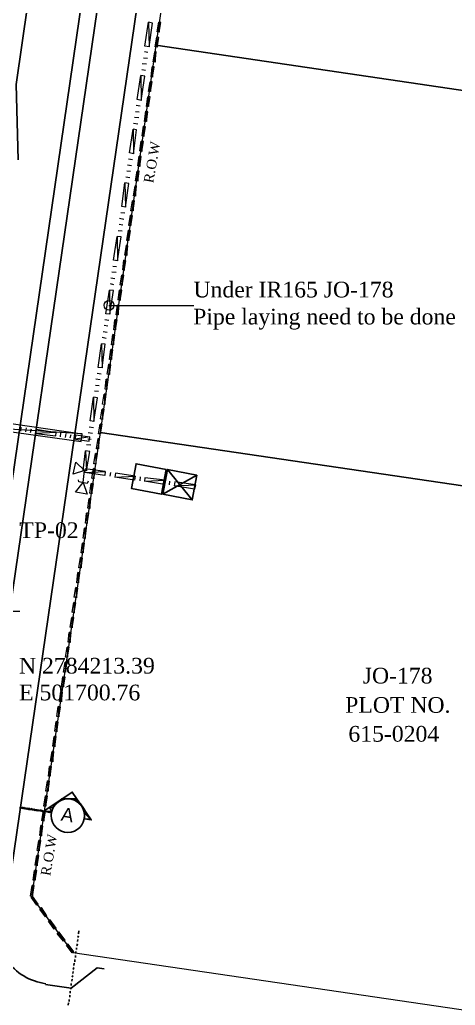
# Model space of a CAD drawing. Header units: inches. Extents: x 5 to 844, y 8 to 596.
# Drawn here: x 420.6 to 529.2, y 132.5 to 378.3 of the extents above; entities that cross this region are included whole.
import ezdxf

# ---------------------------------------------------------------- set-up
doc = ezdxf.new("R2010")
doc.units = ezdxf.units.IN
doc.header["$MEASUREMENT"] = 0
doc.layers.add('PDF_Geometry', color=7, linetype='Continuous', true_color=0x989898)
doc.layers.add('PDF_Text', color=7, linetype='Continuous')
doc.styles.add('PDF Arial', font='arial.ttf')
doc.styles.add('PDF Times New Roman', font='times.ttf')

msp = doc.modelspace()

# ---------------------------------------------------------------- linework, layer by layer
at = {"layer": 'PDF_Geometry', "lineweight": 0}
for points in [[(486.89, 508.49), (473, 496.79), (454.49, 371.95), (545.26, 358.58), (566.73, 505.79), (486.89, 508.49)], [(454.49, 371.95), (440.61, 275.4), (531.12, 262.03), (545.26, 358.58), (454.49, 371.95)], [(440.61, 275.4), (423.51, 159.56), (433.79, 145.68), (590.77, 122.67), (604.66, 133.08), (621.63, 248.79), (531.12, 262.03), (440.61, 275.4)]]:
    msp.add_lwpolyline(points, dxfattribs=at)
at = {"layer": 'PDF_Geometry', "lineweight": 25}
for points in [[(395.61, 77.15), (456.16, 492.93), (456.29, 494.48)], [(391.62, 77.67), (451.53, 489.72), (451.92, 491.65)], [(420.16, 343.41), (419.65, 362.18), (424.02, 392.27), (429.81, 410.14)], [(417.85, 161.88), (450.51, 386.48)], [(435.21, 150.31), (435.34, 151.08)], [(435.21, 150.05), (435.21, 150.05)], [(434.82, 147.35), (434.95, 147.86)], [(434.95, 148.38), (435.08, 148.89)], [(434.95, 148.12), (434.95, 148.12)], [(435.08, 149.41), (435.21, 149.79)], [(435.08, 149.15), (435.08, 149.15)], [(434.56, 145.42), (434.56, 145.94)], [(434.56, 145.16), (434.56, 145.16)], [(434.69, 146.45), (434.69, 146.84)], [(434.69, 146.19), (434.69, 146.19)], [(434.82, 147.09), (434.82, 147.09)], [(434.05, 142.46), (434.18, 142.98)], [(434.18, 143.11), (434.18, 143.11)], [(434.31, 144.14), (434.31, 144.14)], [(434.31, 143.36), (434.31, 143.88)], [(434.44, 144.39), (434.44, 144.91)], [(433.41, 136.81), (439.84, 141.82), (441.64, 141.56)], [(433.79, 140.41), (433.92, 140.92)], [(433.79, 140.15), (433.79, 140.15)], [(433.92, 141.44), (434.05, 141.95)], [(433.92, 141.18), (433.92, 141.18)], [(434.05, 142.21), (434.05, 142.21)], [(433.41, 136.81), (426.98, 137.71)], [(433.41, 137.45), (433.41, 137.96)], [(433.54, 138.48), (433.66, 138.99)], [(433.54, 138.22), (433.54, 138.22)], [(433.66, 139.51), (433.79, 139.89)], [(433.66, 139.25), (433.66, 139.25)], [(433.02, 135.26), (433.02, 135.26)], [(433.15, 135.52), (433.15, 136.04)], [(433.28, 136.55), (433.28, 136.94)], [(433.28, 136.29), (433.28, 136.29)], [(433.41, 137.19), (433.41, 137.19)], [(432.64, 132.56), (432.76, 133.08)], [(432.76, 133.21), (432.76, 133.21)], [(432.89, 134.24), (432.89, 134.24)], [(432.89, 133.46), (432.89, 133.98)], [(433.02, 134.49), (433.02, 135.01)]]:
    msp.add_lwpolyline(points, dxfattribs=at)
at = {"layer": 'PDF_Geometry', "color": 3, "lineweight": 0}
for points in [[(452.69, 377.74), (452.82, 371.57), (451.79, 371.7), (452.69, 377.74)], [(453.72, 377.48), (452.69, 377.74), (452.82, 371.57), (453.72, 377.48)], [(452.43, 368.61), (451.41, 368.74)], [(452.56, 370.15), (451.66, 370.28)], [(452.18, 367.2), (451.15, 367.32)], [(450.76, 364.37), (450.89, 358.2), (449.86, 358.45), (450.76, 364.37)], [(451.79, 364.24), (450.76, 364.37), (450.89, 358.2), (451.79, 364.24)], [(451.92, 365.65), (451.02, 365.78)], [(450.63, 356.78), (449.61, 356.91)], [(450.38, 355.24), (449.48, 355.37)], [(449.99, 352.28), (448.96, 352.41)], [(450.25, 353.83), (449.22, 353.95)], [(448.83, 351), (448.96, 344.83), (447.93, 345.08), (448.83, 351)], [(449.73, 350.87), (448.83, 351), (448.96, 344.83), (449.73, 350.87)], [(448.45, 341.87), (447.42, 342)], [(448.71, 343.41), (447.68, 343.54)], [(448.19, 340.45), (447.29, 340.58)], [(446.78, 337.63), (446.91, 331.58), (446.01, 331.71), (446.78, 337.63)], [(447.81, 337.5), (446.78, 337.63), (446.91, 331.58), (447.81, 337.5)], [(448.06, 338.91), (447.03, 339.04)], [(446.78, 330.04), (445.75, 330.17)], [(446.26, 327.08), (445.36, 327.21)], [(446.52, 328.5), (445.49, 328.75)], [(446.13, 325.54), (445.11, 325.67)], [(444.85, 324.26), (444.98, 318.21), (443.95, 318.34), (444.85, 324.26)], [(445.88, 324.13), (444.85, 324.26), (444.98, 318.21), (445.88, 324.13)], [(444.59, 315.26), (443.56, 315.38)], [(444.72, 316.67), (443.82, 316.8)], [(444.08, 312.17), (443.18, 312.43)], [(444.33, 313.71), (443.31, 313.84)], [(442.92, 310.88), (443.05, 304.84), (442.02, 304.97), (442.92, 310.88)], [(443.95, 310.76), (442.92, 310.88), (443.05, 304.84), (443.95, 310.76)], [(442.79, 303.3), (441.76, 303.43)], [(442.41, 300.34), (441.38, 300.47)], [(442.54, 301.88), (441.64, 302.01)], [(440.99, 297.51), (441.12, 291.47), (440.09, 291.6), (440.99, 297.51)], [(441.89, 297.39), (440.99, 297.51), (441.12, 291.47), (441.89, 297.39)], [(442.15, 298.8), (441.12, 299.06)], [(440.61, 288.51), (439.58, 288.64)], [(440.86, 289.93), (439.84, 290.06)], [(440.22, 285.56), (439.19, 285.69)], [(440.35, 286.97), (439.45, 287.1)], [(438.94, 284.14), (439.06, 278.1), (438.16, 278.23), (438.94, 284.14)], [(439.96, 284.01), (438.94, 284.14), (439.06, 278.1), (439.96, 284.01)], [(436.11, 275.01), (410.14, 276.69), (410.39, 278.74), (436.11, 275.01)], [(435.85, 273.09), (436.11, 275.01), (410.14, 276.69), (435.85, 273.09)], [(420.81, 275.66), (420.94, 276.69)], [(422.09, 275.53), (422.22, 276.56)], [(423.25, 275.4), (423.51, 276.3)], [(429.68, 275.4), (424.54, 275.14), (424.66, 276.17), (429.68, 275.4)], [(429.55, 274.5), (429.68, 275.4), (424.54, 275.14), (429.55, 274.5)], [(438.94, 276.56), (437.91, 276.69)], [(430.71, 274.24), (430.84, 275.27)], [(431.99, 274.11), (432.12, 275.14)], [(433.15, 273.99), (433.41, 274.89)], [(438.04, 274.24), (434.44, 273.73), (434.56, 274.76), (438.04, 274.24)], [(437.91, 273.21), (438.04, 274.24), (434.44, 273.73), (437.91, 273.21)], [(438.42, 273.6), (437.52, 273.73)], [(438.68, 275.14), (437.65, 275.27)], [(437.01, 270.77), (437.26, 265.76), (436.36, 265.89), (437.01, 270.77)], [(438.04, 270.64), (437.01, 270.77), (437.26, 265.76), (438.04, 270.64)], [(438.29, 272.19), (437.26, 272.31)], [(437.26, 265.76), (436.36, 265.89)], [(436.36, 262.93), (436.75, 265.89)], [(436.88, 266.27), (436.75, 265.37), (441.89, 265.63), (436.88, 266.27)], [(436.75, 265.37), (441.89, 265.63), (441.76, 264.6), (436.75, 265.37)], [(437.65, 263.19), (437.39, 262.67), (435.34, 263.06), (435.21, 263.57)], [(443.18, 265.37), (443.05, 264.47)], [(444.46, 265.24), (444.33, 264.22), (449.35, 264.47), (444.46, 265.24)], [(444.33, 264.22), (449.35, 264.47), (449.22, 263.44), (444.33, 264.22)], [(450.63, 264.34), (450.51, 263.32)], [(451.79, 264.09), (451.66, 263.19), (456.81, 263.44), (451.79, 264.09)], [(451.66, 263.19), (456.81, 263.44), (456.68, 262.42), (451.66, 263.19)], [(457.96, 263.19), (457.83, 262.29)], [(459.25, 263.06), (459.12, 262.03), (464.39, 262.29), (459.25, 263.06)], [(459.12, 262.03), (464.39, 262.29), (464.13, 261.26), (459.12, 262.03)], [(464.39, 262.29), (464.13, 261.26)]]:
    msp.add_lwpolyline(points, dxfattribs=at)
at = {"layer": 'PDF_Geometry', "color": 4, "lineweight": 0}
for points in [[(455.26, 377.74), (455.39, 375.17), (454.88, 375.3), (455.26, 377.74)], [(455.78, 377.61), (455.26, 377.74), (455.39, 375.17), (455.78, 377.61)], [(454.75, 374.01), (454.88, 371.44), (454.36, 371.57), (454.75, 374.01)], [(455.26, 373.88), (454.75, 374.01), (454.88, 371.44), (455.26, 373.88)], [(454.23, 370.28), (454.36, 367.71), (453.85, 367.84), (454.23, 370.28)], [(454.62, 370.28), (454.23, 370.28), (454.36, 367.71), (454.62, 370.28)], [(453.59, 366.55), (453.72, 363.98), (453.33, 364.11), (453.59, 366.55)], [(454.11, 366.55), (453.59, 366.55), (453.72, 363.98), (454.11, 366.55)], [(453.08, 362.82), (453.21, 360.38), (452.69, 360.38), (453.08, 362.82)], [(453.59, 362.82), (453.08, 362.82), (453.21, 360.38), (453.59, 362.82)], [(452.56, 359.1), (452.69, 356.65), (452.18, 356.65), (452.56, 359.1)], [(453.08, 359.1), (452.56, 359.1), (452.69, 356.65), (453.08, 359.1)], [(452.05, 355.5), (452.18, 352.93), (451.66, 352.93), (452.05, 355.5)], [(452.56, 355.37), (452.05, 355.5), (452.18, 352.93), (452.56, 355.37)], [(451.41, 351.77), (451.53, 349.2), (451.15, 349.33), (451.41, 351.77)], [(451.92, 351.64), (451.41, 351.77), (451.53, 349.2), (451.92, 351.64)], [(450.89, 348.04), (451.02, 345.47), (450.51, 345.6), (450.89, 348.04)], [(451.41, 347.91), (450.89, 348.04), (451.02, 345.47), (451.41, 347.91)], [(450.38, 344.31), (450.51, 341.74), (449.99, 341.87), (450.38, 344.31)], [(450.89, 344.18), (450.38, 344.31), (450.51, 341.74), (450.89, 344.18)], [(449.86, 340.58), (449.99, 338.01), (449.48, 338.14), (449.86, 340.58)], [(450.38, 340.58), (449.86, 340.58), (449.99, 338.01), (450.38, 340.58)], [(449.35, 336.85), (449.48, 334.28), (448.96, 334.41), (449.35, 336.85)], [(449.73, 336.85), (449.35, 336.85), (449.48, 334.28), (449.73, 336.85)], [(448.71, 333.13), (448.83, 330.68), (448.32, 330.68), (448.71, 333.13)], [(449.22, 333.13), (448.71, 333.13), (448.83, 330.68), (449.22, 333.13)], [(448.19, 329.53), (448.32, 326.96), (447.81, 326.96), (448.19, 329.53)], [(448.71, 329.4), (448.19, 329.53), (448.32, 326.96), (448.71, 329.4)], [(447.68, 325.8), (447.81, 323.23), (447.29, 323.23), (447.68, 325.8)], [(448.19, 325.67), (447.68, 325.8), (447.81, 323.23), (448.19, 325.67)], [(447.16, 322.07), (447.29, 319.5), (446.78, 319.63), (447.16, 322.07)], [(447.55, 321.94), (447.16, 322.07), (447.29, 319.5), (447.55, 321.94)], [(446.52, 318.34), (446.65, 315.77), (446.26, 315.9), (446.52, 318.34)], [(447.03, 318.21), (446.52, 318.34), (446.65, 315.77), (447.03, 318.21)], [(446.01, 314.61), (446.13, 312.04), (445.62, 312.17), (446.01, 314.61)], [(446.52, 314.61), (446.01, 314.61), (446.13, 312.04), (446.52, 314.61)], [(445.49, 310.88), (445.62, 308.31), (445.11, 308.44), (445.49, 310.88)], [(446.01, 310.88), (445.49, 310.88), (445.62, 308.31), (446.01, 310.88)], [(444.98, 307.16), (445.11, 304.71), (444.59, 304.71), (444.98, 307.16)], [(445.36, 307.16), (444.98, 307.16), (445.11, 304.71), (445.36, 307.16)], [(444.33, 303.43), (444.46, 300.98), (444.08, 300.98), (444.33, 303.43)], [(444.85, 303.43), (444.33, 303.43), (444.46, 300.98), (444.85, 303.43)], [(443.82, 299.83), (443.95, 297.26), (443.43, 297.26), (443.82, 299.83)], [(444.33, 299.7), (443.82, 299.83), (443.95, 297.26), (444.33, 299.7)], [(443.31, 296.1), (443.43, 293.53), (442.92, 293.53), (443.31, 296.1)], [(443.82, 295.97), (443.31, 296.1), (443.43, 293.53), (443.82, 295.97)], [(442.79, 292.37), (442.92, 289.8), (442.41, 289.93), (442.79, 292.37)], [(443.31, 292.24), (442.79, 292.37), (442.92, 289.8), (443.31, 292.24)], [(442.15, 288.64), (442.28, 286.07), (441.89, 286.2), (442.15, 288.64)], [(442.66, 288.51), (442.15, 288.64), (442.28, 286.07), (442.66, 288.51)], [(441.64, 284.91), (441.76, 282.34), (441.25, 282.47), (441.64, 284.91)], [(442.15, 284.91), (441.64, 284.91), (441.76, 282.34), (442.15, 284.91)], [(441.12, 281.19), (441.25, 278.61), (440.74, 278.74), (441.12, 281.19)], [(441.64, 281.19), (441.12, 281.19), (441.25, 278.61), (441.64, 281.19)], [(440.61, 277.46), (440.74, 275.01), (440.22, 275.01), (440.61, 277.46)], [(441.12, 277.46), (440.61, 277.46), (440.74, 275.01), (441.12, 277.46)], [(440.09, 273.86), (440.22, 271.29), (439.71, 271.29), (440.09, 273.86)], [(440.48, 273.73), (440.09, 273.86), (440.22, 271.29), (440.48, 273.73)], [(439.45, 270.13), (439.58, 267.56), (439.06, 267.56), (439.45, 270.13)], [(439.96, 270), (439.45, 270.13), (439.58, 267.56), (439.96, 270)], [(438.94, 266.4), (439.06, 263.83), (438.55, 263.96), (438.94, 266.4)], [(439.45, 266.27), (438.94, 266.4), (439.06, 263.83), (439.45, 266.27)], [(438.42, 262.67), (438.55, 260.1), (438.04, 260.23), (438.42, 262.67)], [(438.94, 262.54), (438.42, 262.67), (438.55, 260.1), (438.94, 262.54)], [(437.91, 258.94), (438.04, 256.37), (437.52, 256.5), (437.91, 258.94)], [(438.29, 258.82), (437.91, 258.94), (438.04, 256.37), (438.29, 258.82)], [(437.26, 255.22), (437.39, 252.64), (437.01, 252.77), (437.26, 255.22)], [(437.78, 255.22), (437.26, 255.22), (437.39, 252.64), (437.78, 255.22)], [(436.75, 251.49), (436.88, 248.92), (436.36, 249.04), (436.75, 251.49)], [(437.26, 251.49), (436.75, 251.49), (436.88, 248.92), (437.26, 251.49)], [(436.24, 247.76), (436.36, 245.32), (435.85, 245.32), (436.24, 247.76)], [(436.75, 247.76), (436.24, 247.76), (436.36, 245.32), (436.75, 247.76)], [(435.72, 244.16), (435.85, 241.59), (435.34, 241.59), (435.72, 244.16)], [(436.24, 244.03), (435.72, 244.16), (435.85, 241.59), (436.24, 244.03)], [(435.08, 240.43), (435.21, 237.86), (434.82, 237.86), (435.08, 240.43)], [(435.59, 240.3), (435.08, 240.43), (435.21, 237.86), (435.59, 240.3)], [(434.56, 236.7), (434.69, 234.13), (434.18, 234.26), (434.56, 236.7)], [(435.08, 236.57), (434.56, 236.7), (434.69, 234.13), (435.08, 236.57)], [(434.05, 232.97), (434.18, 230.4), (433.66, 230.53), (434.05, 232.97)], [(434.56, 232.85), (434.05, 232.97), (434.18, 230.4), (434.56, 232.85)], [(433.54, 229.25), (433.66, 226.67), (433.15, 226.8), (433.54, 229.25)], [(434.05, 229.25), (433.54, 229.25), (433.66, 226.67), (434.05, 229.25)], [(432.89, 225.52), (433.15, 222.95), (432.64, 223.07), (432.89, 225.52)], [(433.41, 225.52), (432.89, 225.52), (433.15, 222.95), (433.41, 225.52)], [(432.38, 221.79), (432.51, 219.35), (431.99, 219.35), (432.38, 221.79)], [(432.89, 221.79), (432.38, 221.79), (432.51, 219.35), (432.89, 221.79)], [(431.86, 218.06), (431.99, 215.62), (431.48, 215.62), (431.86, 218.06)], [(432.38, 218.06), (431.86, 218.06), (431.99, 215.62), (432.38, 218.06)], [(431.35, 214.46), (431.48, 211.89), (430.96, 211.89), (431.35, 214.46)], [(431.86, 214.33), (431.35, 214.46), (431.48, 211.89), (431.86, 214.33)], [(430.84, 210.73), (430.96, 208.16), (430.45, 208.29), (430.84, 210.73)], [(431.22, 210.6), (430.84, 210.73), (430.96, 208.16), (431.22, 210.6)], [(430.19, 207), (430.32, 204.43), (429.81, 204.56), (430.19, 207)], [(430.71, 206.88), (430.19, 207), (430.32, 204.43), (430.71, 206.88)], [(429.68, 203.28), (429.81, 200.7), (429.29, 200.83), (429.68, 203.28)], [(430.19, 203.15), (429.68, 203.28), (429.81, 200.7), (430.19, 203.15)], [(429.16, 199.55), (429.29, 196.98), (428.78, 197.1), (429.16, 199.55)], [(429.68, 199.55), (429.16, 199.55), (429.29, 196.98), (429.68, 199.55)], [(428.65, 195.82), (428.78, 193.25), (428.26, 193.38), (428.65, 195.82)], [(429.04, 195.82), (428.65, 195.82), (428.78, 193.25), (429.04, 195.82)], [(428.01, 192.09), (428.14, 189.65), (427.75, 189.65), (428.01, 192.09)], [(428.52, 192.09), (428.01, 192.09), (428.14, 189.65), (428.52, 192.09)], [(427.49, 188.49), (427.62, 185.92), (427.11, 185.92), (427.49, 188.49)], [(428.01, 188.36), (427.49, 188.49), (427.62, 185.92), (428.01, 188.36)], [(426.98, 184.76), (427.11, 182.19), (426.59, 182.19), (426.98, 184.76)], [(427.49, 184.63), (426.98, 184.76), (427.11, 182.19), (427.49, 184.63)], [(426.46, 181.03), (426.59, 178.46), (426.08, 178.59), (426.46, 181.03)], [(426.98, 180.91), (426.46, 181.03), (426.59, 178.46), (426.98, 180.91)], [(425.82, 177.31), (425.95, 174.73), (425.56, 174.86), (425.82, 177.31)], [(426.34, 177.18), (425.82, 177.31), (425.95, 174.73), (426.34, 177.18)], [(425.31, 173.58), (425.44, 171.01), (424.92, 171.13), (425.31, 173.58)], [(425.82, 173.58), (425.31, 173.58), (425.44, 171.01), (425.82, 173.58)], [(424.79, 169.85), (424.92, 167.28), (424.41, 167.41), (424.79, 169.85)], [(425.31, 169.85), (424.79, 169.85), (424.92, 167.28), (425.31, 169.85)], [(424.28, 166.12), (424.41, 163.68), (423.89, 163.68), (424.28, 166.12)], [(424.79, 166.12), (424.28, 166.12), (424.41, 163.68), (424.79, 166.12)], [(423.64, 162.39), (423.76, 159.56), (423.25, 159.69), (423.64, 162.39)], [(424.15, 162.39), (423.64, 162.39), (423.76, 159.56), (424.15, 162.39)], [(423.76, 159.56), (423.25, 159.69)], [(423.76, 159.69), (423.38, 159.43), (425.18, 157.76), (423.76, 159.69)], [(423.38, 159.43), (425.18, 157.76), (424.79, 157.51), (423.38, 159.43)], [(425.95, 156.86), (425.56, 156.48), (427.36, 154.81), (425.95, 156.86)], [(425.56, 156.48), (427.36, 154.81), (426.98, 154.55), (425.56, 156.48)], [(428.14, 153.78), (427.75, 153.52), (429.68, 151.72), (428.14, 153.78)], [(427.75, 153.52), (429.68, 151.72), (429.16, 151.46), (427.75, 153.52)], [(430.32, 150.82), (429.94, 150.44), (431.86, 148.76), (430.32, 150.82)], [(429.94, 150.44), (431.86, 148.76), (431.48, 148.51), (429.94, 150.44)], [(432.64, 147.74), (432.25, 147.48), (434.05, 145.81), (432.64, 147.74)], [(432.25, 147.48), (434.05, 145.81), (433.66, 145.55), (432.25, 147.48)]]:
    msp.add_lwpolyline(points, dxfattribs=at)
at = {"layer": 'PDF_Geometry', "color": 7, "lineweight": 0}
for points in [[(442.79, 307.03), (445.36, 307.03)], [(445.36, 307.03), (458.99, 307.03), (464.01, 307.03)], [(400.75, 238.25), (400.75, 230.79), (420.55, 230.79)], [(433.66, 185.66), (431.22, 183.99), (434.82, 183.99), (433.66, 185.66)], [(420.55, 181.93), (420.55, 181.68)], [(420.68, 181.93), (420.55, 181.68), (420.94, 181.81), (420.68, 181.93)], [(428.01, 181.81), (428.78, 181.81), (429.55, 182.83), (428.01, 181.81)], [(428.78, 181.81), (429.55, 182.83), (429.68, 182.83), (428.78, 181.81)], [(429.55, 182.83), (429.68, 182.83), (430.58, 183.61), (429.55, 182.83)], [(429.68, 182.83), (430.58, 183.61), (430.71, 183.61), (429.68, 182.83)], [(430.58, 183.61), (430.71, 183.61), (431.09, 183.99), (430.58, 183.61)], [(430.71, 183.61), (431.09, 183.99), (431.86, 183.99), (430.71, 183.61)], [(431.09, 183.99), (431.86, 183.99), (431.22, 183.99), (431.09, 183.99)], [(431.86, 183.99), (431.22, 183.99), (431.99, 183.99), (431.86, 183.99)], [(433.28, 183.99), (434.82, 183.99), (431.99, 183.99), (433.28, 183.99)], [(434.82, 183.99), (431.99, 183.99), (434.82, 183.99)], [(434.56, 183.48), (435.08, 183.48), (433.28, 183.99), (434.56, 183.48)], [(435.08, 183.48), (433.28, 183.99), (434.82, 183.99), (435.08, 183.48)], [(435.59, 182.71), (435.72, 182.71), (434.56, 183.48), (435.59, 182.71)], [(435.72, 182.71), (434.56, 183.48), (435.08, 183.48), (435.72, 182.71)], [(436.36, 181.68), (436.49, 181.68), (435.59, 182.71), (436.36, 181.68)], [(436.49, 181.68), (435.59, 182.71), (435.72, 182.71), (436.49, 181.68)], [(420.55, 181.68), (420.94, 181.81), (420.94, 181.55), (420.55, 181.68)], [(421.06, 181.81), (420.94, 181.55)], [(421.06, 181.81), (421.06, 181.55), (421.45, 181.81), (421.06, 181.81)], [(421.06, 181.55), (421.45, 181.81), (421.32, 181.55), (421.06, 181.55)], [(421.45, 181.81), (421.45, 181.55)], [(421.58, 181.81), (421.45, 181.55), (421.84, 181.68), (421.58, 181.81)], [(421.45, 181.55), (421.84, 181.68), (421.84, 181.42), (421.45, 181.55)], [(421.96, 181.68), (421.84, 181.42)], [(421.96, 181.68), (421.96, 181.42), (422.22, 181.68), (421.96, 181.68)], [(421.96, 181.42), (422.22, 181.68), (422.22, 181.42), (421.96, 181.42)], [(422.35, 181.68), (422.35, 181.42)], [(422.48, 181.68), (422.35, 181.42), (422.74, 181.55), (422.48, 181.68)], [(422.35, 181.42), (422.74, 181.55), (422.74, 181.29), (422.35, 181.42)], [(422.86, 181.55), (422.74, 181.29)], [(422.86, 181.55), (422.86, 181.29), (423.12, 181.55), (422.86, 181.55)], [(422.86, 181.29), (423.12, 181.55), (423.12, 181.29), (422.86, 181.29)], [(423.25, 181.55), (423.25, 181.29)], [(423.38, 181.55), (423.25, 181.29), (423.64, 181.42), (423.38, 181.55)], [(423.25, 181.29), (423.64, 181.42), (423.64, 181.16), (423.25, 181.29)], [(423.64, 181.42), (423.64, 181.16)], [(423.76, 181.42), (423.76, 181.16), (424.02, 181.42), (423.76, 181.42)], [(423.76, 181.16), (424.02, 181.42), (424.02, 181.16), (423.76, 181.16)], [(424.15, 181.42), (424.15, 181.16)], [(424.15, 181.42), (424.15, 181.16), (424.54, 181.29), (424.15, 181.42)], [(424.15, 181.16), (424.54, 181.29), (424.41, 181.03), (424.15, 181.16)], [(424.54, 181.29), (424.54, 181.03)], [(424.66, 181.29), (424.66, 181.03), (424.92, 181.29), (424.66, 181.29)], [(424.66, 181.03), (424.92, 181.29), (424.92, 181.03), (424.66, 181.03)], [(425.05, 181.29), (425.05, 181.03)], [(425.05, 181.29), (425.05, 181.03), (425.44, 181.16), (425.05, 181.29)], [(425.05, 181.03), (425.44, 181.16), (425.31, 180.91), (425.05, 181.03)], [(425.44, 181.16), (425.44, 180.91)], [(425.56, 181.16), (425.56, 180.91), (425.82, 181.16), (425.56, 181.16)], [(425.56, 180.91), (425.82, 181.16), (425.82, 180.91), (425.56, 180.91)], [(425.95, 181.16), (425.82, 180.91)], [(425.95, 181.16), (425.95, 180.91), (426.34, 181.03), (425.95, 181.16)], [(425.95, 180.91), (426.34, 181.03), (426.21, 180.78), (425.95, 180.91)], [(426.34, 181.03), (426.34, 180.78)], [(426.46, 181.03), (426.46, 180.78), (426.72, 181.03), (426.46, 181.03)], [(426.46, 180.78), (426.72, 181.03), (426.59, 180.78), (426.46, 180.78)], [(428.01, 181.81), (426.59, 180.91), (428.52, 180.91), (428.01, 181.81)], [(426.59, 180.91), (428.52, 180.91), (428.39, 180.52), (426.59, 180.91)], [(428.01, 181.81), (428.78, 181.81), (428.52, 180.91), (428.01, 181.81)], [(436.75, 180.39), (437.26, 180.39), (436.36, 181.68), (436.75, 180.39)], [(437.26, 180.39), (436.36, 181.68), (436.49, 181.68), (437.26, 180.39)], [(436.75, 180.39), (436.75, 178.98), (438.16, 178.98), (436.75, 180.39)], [(436.75, 180.39), (437.26, 180.39), (438.16, 178.98), (436.75, 180.39)], [(436.75, 178.98), (438.16, 178.98), (438.42, 178.72), (436.75, 178.98)]]:
    msp.add_lwpolyline(points, dxfattribs=at)
at = {"layer": 'PDF_Geometry', "color": 92, "lineweight": 0, "true_color": 0x00b800}
for points in [[(433.92, 264.99), (434.56, 267.94), (436.75, 265.89), (433.92, 264.99)], [(437.39, 259.97), (434.44, 260.49), (436.36, 262.93), (437.39, 259.97)]]:
    msp.add_lwpolyline(points, dxfattribs=at)
at = {"layer": 'PDF_Geometry', "color": 6, "lineweight": 25}
for points in [[(457.06, 266.14), (455.91, 259.97), (448.45, 261.39), (449.61, 267.56), (457.06, 266.14)], [(464.78, 264.73), (463.62, 258.56), (456.29, 259.97), (457.45, 266.14), (464.78, 264.73)], [(463.62, 258.56), (457.45, 266.14)], [(464.78, 264.73), (456.29, 259.97)]]:
    msp.add_lwpolyline(points, dxfattribs=at)
at = {"layer": 'PDF_Geometry', "color": 7, "lineweight": 25}
for points in [[(426.59, 180.91), (433.66, 185.66), (438.42, 178.72), (436.75, 178.98)], [(428.39, 180.52), (426.59, 180.91)]]:
    msp.add_lwpolyline(points, dxfattribs=at)
at = {"layer": 'PDF_Geometry', "color": 7, "lineweight": 0}
msp.add_circle((442.86, 307.09), 1.22, dxfattribs=at)
at = {"layer": 'PDF_Geometry', "color": 7, "lineweight": 25}
msp.add_circle((432.57, 179.81), 4.18, dxfattribs=at)
msp.add_arc((432.57, 179.81), 4.18, 349.5849, 169.5969, dxfattribs=at)
at = {"layer": 'PDF_Geometry', "lineweight": 25}
msp.add_arc((429.23, 152.69), 14.98, 171.7214, 261.7334, dxfattribs=at)

# ---------------------------------------------------------------- texts
at = {"layer": 'PDF_Text', "attachment_point": 7}
for s, insert, char_height, rotation, style in [('\\W0.999512;R.O.W', (453.91, 337.42), 2.4378, 80.0824, 'PDF Times New Roman'), ('\\W0.962876;A', (430.69, 178.59), 3.406, 350.5377, 'PDF Arial'), ('\\W0.999512;R.O.W', (428.2, 164.63), 2.4378, 80.0824, 'PDF Times New Roman')]:
    msp.add_mtext(s, dxfattribs=dict(at, insert=insert, char_height=char_height, rotation=rotation, style=style))
at = {"layer": 'PDF_Text', "char_height": 3.9182, "attachment_point": 7, "style": 'PDF Times New Roman'}
for s, insert in [('\\W0.999215;Under IR165 JO-178', (463.91, 308.99)), ('\\W0.999477;Pipe laying need to be done', (463.84, 301.02)), ('\\W1.001615;N 2784213.39', (420.35, 215.15)), ('\\W0.999335;E 501700.76', (420.41, 208.47))]:
    msp.add_mtext(s, dxfattribs=dict(at, insert=insert))
at = {"layer": 'PDF_Text', "color": 6, "insert": (420.47, 248.98), "char_height": 3.9182, "attachment_point": 7, "style": 'PDF Times New Roman'}
msp.add_mtext('\\W0.999122;TP-02', dxfattribs=at)
at = {"layer": 'PDF_Text', "color": 252, "true_color": 0x989898, "char_height": 3.9182, "attachment_point": 7, "style": 'PDF Times New Roman'}
for s, insert in [('\\W0.998920;JO-178', (506.16, 212.7)), ('\\W0.998971;PLOT NO.', (501.77, 205.37)), ('\\W0.999189;615-0204', (502.57, 198.19))]:
    msp.add_mtext(s, dxfattribs=dict(at, insert=insert))

doc.saveas('drawing.dxf')
